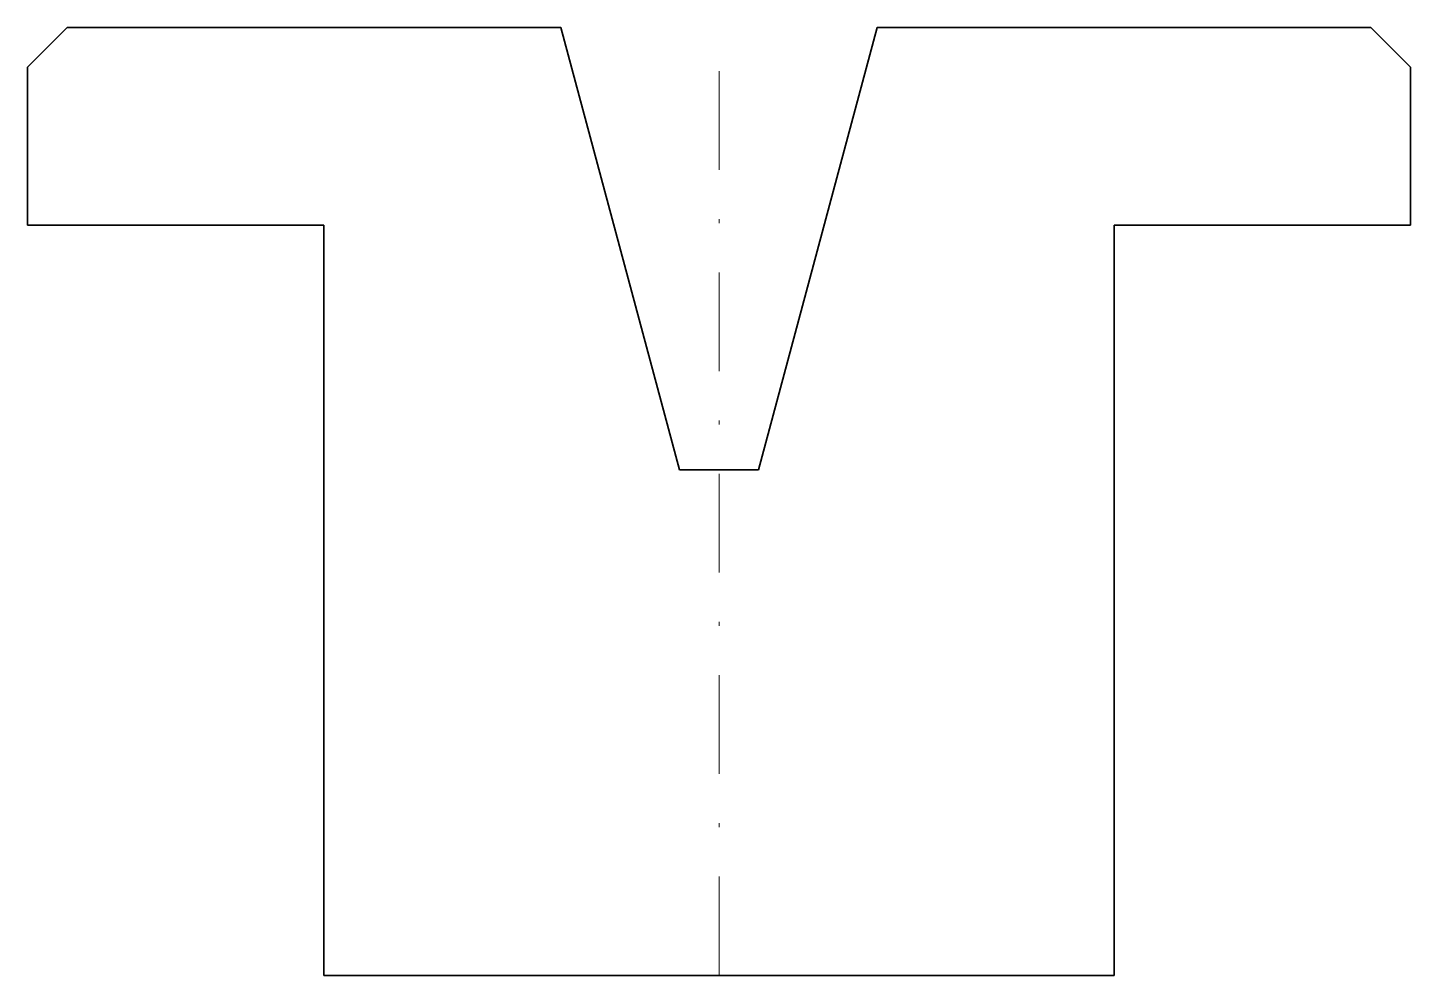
# Model space of a CAD drawing. Header units: millimetres. Extents: x -17.5 to 17.5, y -24 to 0.
import ezdxf

# ---------------------------------------------------------------- set-up
doc = ezdxf.new("R2010")
doc.units = ezdxf.units.MM
doc.header["$LTSCALE"] = 5
doc.linetypes.add('AUSGEZOGEN', pattern=[0])
doc.linetypes.add('DASHDOT', pattern=[1, 0.5, -0.25, 0, -0.25])
doc.layers.add('2', color=7, linetype='Continuous')

msp = doc.modelspace()

# ---------------------------------------------------------------- linework, layer by layer
at = {"layer": '2', "color": 7, "linetype": 'AUSGEZOGEN', "lineweight": 35}
for p, q in [((-16.5, 0), (-17.5, -1)), ((-4, 0), (-16.5, 0)), ((-1, -11.196152), (-4, 0)), ((4, 0), (1, -11.196152)), ((16.5, 0), (4, 0)), ((17.5, -1), (16.5, 0)), ((-17.5, -1), (-17.5, -5)), ((17.5, -5), (17.5, -1)), ((-17.5, -5), (-10, -5)), ((-10, -5), (-10, -24)), ((10, -24), (10, -5)), ((10, -5), (17.5, -5)), ((1, -11.196152), (-1, -11.196152)), ((-10, -24), (10, -24))]:
    msp.add_line(p, q, dxfattribs=at)
at = {"layer": '2', "color": 7, "linetype": 'DASHDOT', "lineweight": 18}
msp.add_line((0, -24), (0, 0), dxfattribs=at)

doc.saveas('drawing.dxf')
